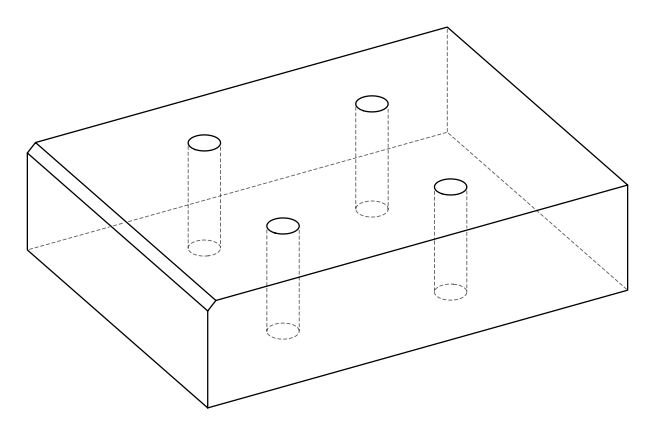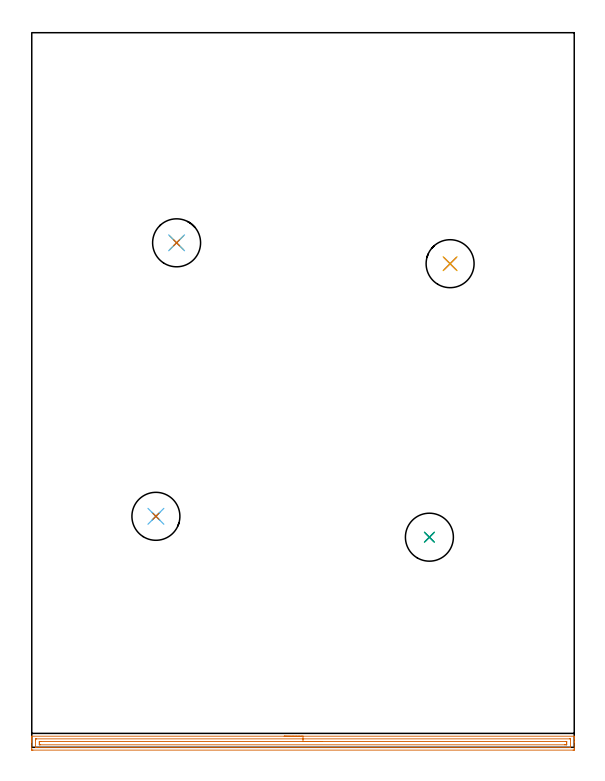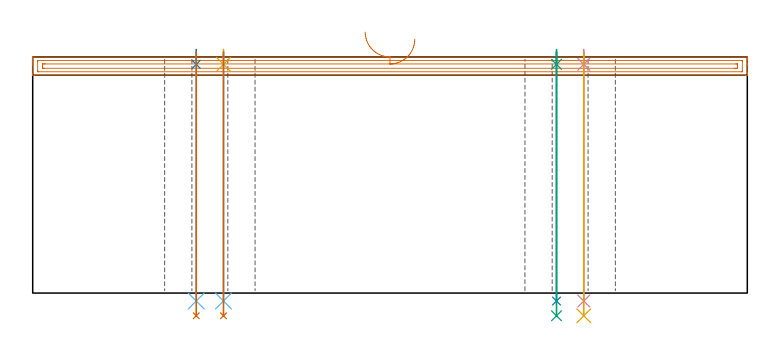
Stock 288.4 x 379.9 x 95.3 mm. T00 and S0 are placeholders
(PLAN: 13 operations, 9 tool changes, 10.6 min)
(1 AREA_MILL | FG_CHAMFER_SURFACE | UGT0205_001 | 7.12 min | 7896 mm3)
(2 SPOT_DRILL | STEP1HOLE | NXT0321_9005460120000 | 0.05 min | 183 mm3)
(3 SPOT_DRILL_1 | STEP1HOLE_1 | NXT0321_9005460120000 | 0.05 min | 183 mm3)
(4 SPOT_DRILL_2 | STEP1HOLE_2 | NXT0321_9005460120000 | 0.05 min | 183 mm3)
(5 SPOT_DRILL_3 | STEP1HOLE_3 | NXT0321_9005460120000 | 0.05 min | 183 mm3)
(6 DRILL_THROUGH_HOLE_INTO_CENTER | STEP1HOLE | NXT0301_065 | 0.4 min | 6449 mm3)
(7 DRILL_TO_ENLARGE_THROUGH_HOLE | STEP1HOLE | UGT0301_386 | 0.43 min | 41994 mm3)
(8 DRILL_THROUGH_HOLE_INTO_CENTER_1 | STEP1HOLE_1 | NXT0301_065 | 0.4 min | 6449 mm3)
(9 DRILL_TO_ENLARGE_THROUGH_HOLE_1 | STEP1HOLE_1 | UGT0301_386 | 0.43 min | 41997 mm3)
(10 DRILL_THROUGH_HOLE_INTO_CENTER_2 | STEP1HOLE_2 | NXT0301_065 | 0.4 min | 6449 mm3)
(11 DRILL_TO_ENLARGE_THROUGH_HOLE_2 | STEP1HOLE_2 | UGT0301_386 | 0.43 min | 42001 mm3)
(12 DRILL_THROUGH_HOLE_INTO_CENTER_3 | STEP1HOLE_3 | NXT0301_065 | 0.4 min | 6443 mm3)
(13 DRILL_TO_ENLARGE_THROUGH_HOLE_3 | STEP1HOLE_3 | UGT0301_386 | 0.43 min | 42002 mm3)
(TOOL UGT0205_001 | Chamfer Mill 20 x 3 x 45 deg. | D20 FL50 Z2)
(TOOL NXT0321_9005460120000 | NC Spot Drill, 142deg, 12mm, Carbide, Uncoated | D12 PA142 FL30 Z2)
(TOOL NXT0301_065 | Carbide Drill 9.4mm [860.1-0940-075A1-MM 2214] | D9.4 PA140 FL98 Z2)
(TOOL UGT0301_386 | Twist Drill 25.5 mm | D25.5 PA118 FL165 Z2)
(OP 1 AREA_MILL)
G17 G21 G94 G90
T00 M6
G54
G17 G0 G90 X134.2 Y5.9 S1061 M3
G43 Z105.3 H0
G94 G1 X134.238 Z104.428 F250.
X134.352 Z103.563
X134.541 Z102.712
X134.803 Z101.88
X135.137 Z101.074
X135.54 Z100.3
X136.008 Z99.564
X136.54 Z98.872
X137.129 Z98.229
X137.772 Z97.64
X138.464 Z97.108
X139.2 Z96.64
X139.974 Z96.237
X140.78 Z95.903
X141.612 Z95.641
X142.464 Z95.452
X143.328 Z95.338
X144.2 Z95.3
X288.248
X288.39 Y5.897 Z95.288
X288.393 Y5.855 Z95.247
X288.4 Y5.502 Z94.902
Y5.035 Z94.434
Y4.427 Z93.822
Y3.232 Z92.629
Y2.645 Z92.039
Y-0.624 Z88.772
X288.398 Y-0.918 Z88.479
X288.393 Y-1.491 Z87.906
X288.378 Y-1.493 Z87.904
X287.802 Y-1.5 Z87.9
X0.598 Y-1.499 Z87.901
X0.022 Y-1.493 Z87.904
X0.007 Y-1.491 Z87.905
X0. Y-0.918 Z88.479
Y2.645 Z92.039
Y3.232 Z92.629
Y3.536 Z92.932
Y4.123 Z93.519
Y4.427 Z93.822
Y5.035 Z94.434
Y5.503 Z94.902
X0.007 Y5.855 Z95.247
X0.01 Y5.897 Z95.288
X0.152 Y5.9 Z95.3
X144.2
Y4.486 Z93.886
X286.077 Y4.485 Z93.885
X286.194 Y4.482 Z93.882
X286.39 Y4.475 Z93.875
X286.393 Y4.427 Z93.827
X286.399 Y4.046 Z93.446
X286.4 Y0.483 Z89.883
X286.393 Y-0.027 Z89.373
X286.391 Y-0.068 Z89.332
X286.252 Y-0.079 Z89.321
X286.136 Y-0.085 Z89.315
X286.077 Y-0.086 Z89.314
X286.018
X2.323 Y-0.085 Z89.315
X2.206 Y-0.082 Z89.318
X2.01 Y-0.075 Z89.325
X2.007 Y-0.027 Z89.373
X2.001 Y0.354 Z89.754
Y3.917 Z93.317
X2.007 Y4.427 Z93.827
X2.01 Y4.468 Z93.868
X2.147 Y4.479 Z93.879
X2.264 Y4.485 Z93.885
X2.323 Y4.486 Z93.886
X2.382
X144.2
Y3.072 Z92.472
X283.808 Y3.071 Z92.471
X284.234 Y3.068 Z92.468
X284.374 Y3.065 Z92.465
X284.39 Y3.063 Z92.463
X284.394 Y3.01 Z92.41
X284.398 Y2.922 Z92.322
X284.4 Y2.48 Z91.88
X284.399 Y1.755 Z91.155
X284.398 Y1.591 Z90.991
X284.39 Y1.423 Z90.823
X284.384 Y1.335 Z90.735
X284.34 Y1.333 Z90.733
X284.234 Y1.331 Z90.731
X283.768 Y1.329 Z90.729
X283.342
X4.592
X4.166 Y1.332 Z90.732
X4.026 Y1.335 Z90.735
X4.01 Y1.337 Z90.737
X4.006 Y1.39 Z90.79
X4.002 Y1.478 Z90.878
X4. Y1.92 Z91.32
X4.001 Y2.645 Z92.045
X4.002 Y2.809 Z92.209
X4.01 Y2.976 Z92.376
X4.016 Y3.065 Z92.465
X4.06 Y3.067 Z92.467
X4.166 Y3.069 Z92.469
X4.632 Y3.071 Z92.471
X5.058 Y3.072 Z92.472
X144.2
X145.072 Z92.51
X145.936 Z92.623
X146.788 Z92.812
X147.62 Z93.075
X148.426 Z93.408
X149.2 Z93.811
X149.936 Z94.28
X150.628 Z94.811
X151.271 Z95.4
X151.86 Z96.044
X152.392 Z96.736
X152.86 Z97.472
X153.263 Z98.245
X153.597 Z99.051
X153.859 Z99.883
X154.048 Z100.735
X154.162 Z101.6
X154.2 Z102.472
G0 Z105.3
M5
M2
(OP 2 SPOT_DRILL)
G17 G21 G94 G90
T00 M6
G54
G17 G0 G90 X66. Y122.8 S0 M3
G43 Z105.3 H0
G94 G81 G98 Z92.3 F250. R98.3
G80
M5
M2
(OP 3 SPOT_DRILL_1)
G17 G21 G94 G90
T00 M6
G54
G17 G0 G90 X211.4 Y111.7 S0 M3
G43 Z105.3 H0
G94 G81 G98 Z92.3 F250. R98.3
G80
M5
M2
(OP 4 SPOT_DRILL_2)
G17 G21 G94 G90
T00 M6
G54
G17 G0 G90 X222.4 Y257.1 S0 M3
G43 Z105.3 H0
G94 G81 G98 Z92.3 F250. R98.3
G80
M5
M2
(OP 5 SPOT_DRILL_3)
G17 G21 G94 G90
T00 M6
G54
G17 G0 G90 X77. Y268.2 S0 M3
G43 Z105.3 H0
G94 G81 G98 Z92.3 F250. R98.3
G80
M5
M2
(OP 6 DRILL_THROUGH_HOLE_INTO_CENTER)
G17 G21 G94 G90
T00 M6
G54
G17 G0 G90 X66. Y122.8 S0 M3
G43 Z105.3 H1
G94 G73 G98 Z-3.211 F250. Q8.956 R97.3
G80
M5
M2
(OP 7 DRILL_TO_ENLARGE_THROUGH_HOLE)
G17 G21 G94 G90
T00 M6
G54
G17 G0 G90 X66. Y122.8 S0 M3
G43 Z105.3 H0
G94 G73 G98 Z-9.161 F250. Q20.892 R97.3
G80
M5
M2
(OP 8 DRILL_THROUGH_HOLE_INTO_CENTER_1)
G17 G21 G94 G90
T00 M6
G54
G17 G0 G90 X211.4 Y111.7 S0 M3
G43 Z105.3 H1
G94 G73 G98 Z-3.211 F250. Q8.956 R97.3
G80
M5
M2
(OP 9 DRILL_TO_ENLARGE_THROUGH_HOLE_1)
G17 G21 G94 G90
T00 M6
G54
G17 G0 G90 X211.4 Y111.7 S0 M3
G43 Z105.3 H0
G94 G73 G98 Z-9.161 F250. Q20.892 R97.3
G80
M5
M2
(OP 10 DRILL_THROUGH_HOLE_INTO_CENTER_2)
G17 G21 G94 G90
T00 M6
G54
G17 G0 G90 X222.4 Y257.1 S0 M3
G43 Z105.3 H1
G94 G73 G98 Z-3.211 F250. Q8.956 R97.3
G80
M5
M2
(OP 11 DRILL_TO_ENLARGE_THROUGH_HOLE_2)
G17 G21 G94 G90
T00 M6
G54
G17 G0 G90 X222.4 Y257.1 S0 M3
G43 Z105.3 H0
G94 G73 G98 Z-9.161 F250. Q20.892 R97.3
G80
M5
M2
(OP 12 DRILL_THROUGH_HOLE_INTO_CENTER_3)
G17 G21 G94 G90
T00 M6
G54
G17 G0 G90 X77. Y268.2 S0 M3
G43 Z105.3 H1
G94 G73 G98 Z-3.211 F250. Q8.956 R97.3
G80
M5
M2
(OP 13 DRILL_TO_ENLARGE_THROUGH_HOLE_3)
G17 G21 G94 G90
T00 M6
G54
G17 G0 G90 X77. Y268.2 S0 M3
G43 Z105.3 H0
G94 G73 G98 Z-9.161 F250. Q20.892 R97.3
G80
M5
M2
